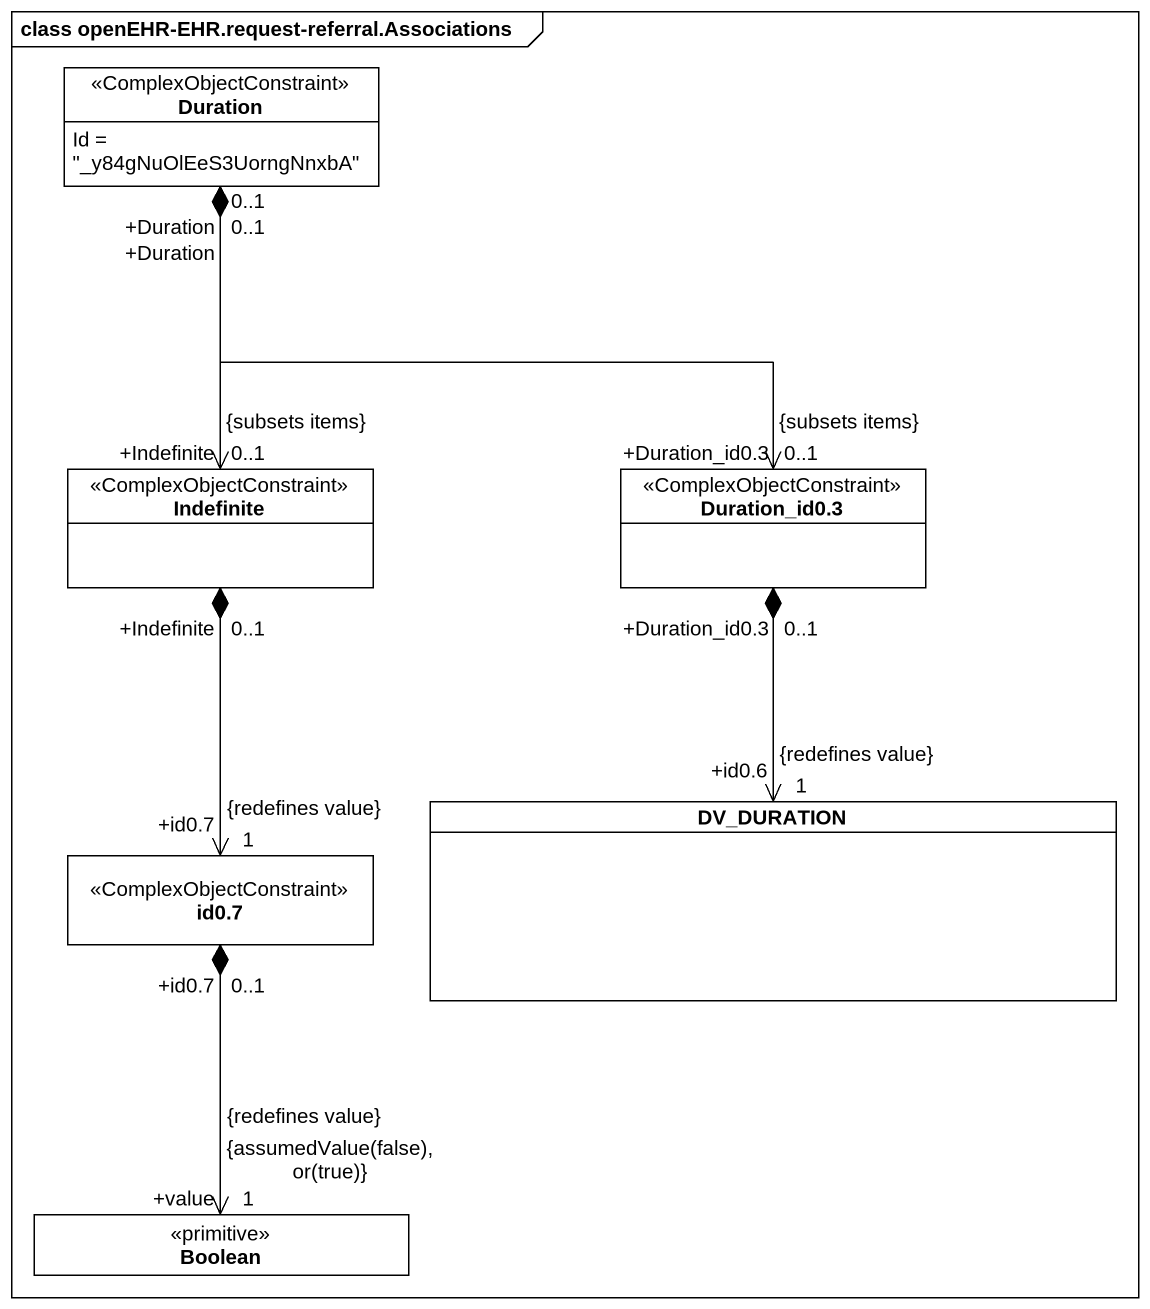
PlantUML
@startuml
mainframe class openEHR-EHR.request-referral.Associations
hide circle
hide empty members
class Duration <<ComplexObjectConstraint>> {
  Id = "_y84gNuOlEeS3UorngNnxbA"
}
class Indefinite <<ComplexObjectConstraint>>
class "Duration_id0.3" as Duration_id0_3 <<ComplexObjectConstraint>>
class DV_DURATION
class "id0.7" as id0_7 <<ComplexObjectConstraint>>
class Boolean <<primitive>>
Duration "+Duration\n0..1" *--> "+Indefinite\n0..1\n{subsets items}" Indefinite
Duration "+Duration\n0..1" *--> "+Duration_id0.3\n0..1\n{subsets items}" Duration_id0_3
Indefinite "+Indefinite\n0..1" *--> "+id0.7\n1\n{redefines value}" id0_7
Duration_id0_3 "+Duration_id0.3\n0..1" *--> "+id0.6\n1\n{redefines value}" DV_DURATION
id0_7 "+id0.7\n0..1" *--> "+value\n1\n{assumedValue(false), or(true)}\n{redefines value}" Boolean
@enduml
